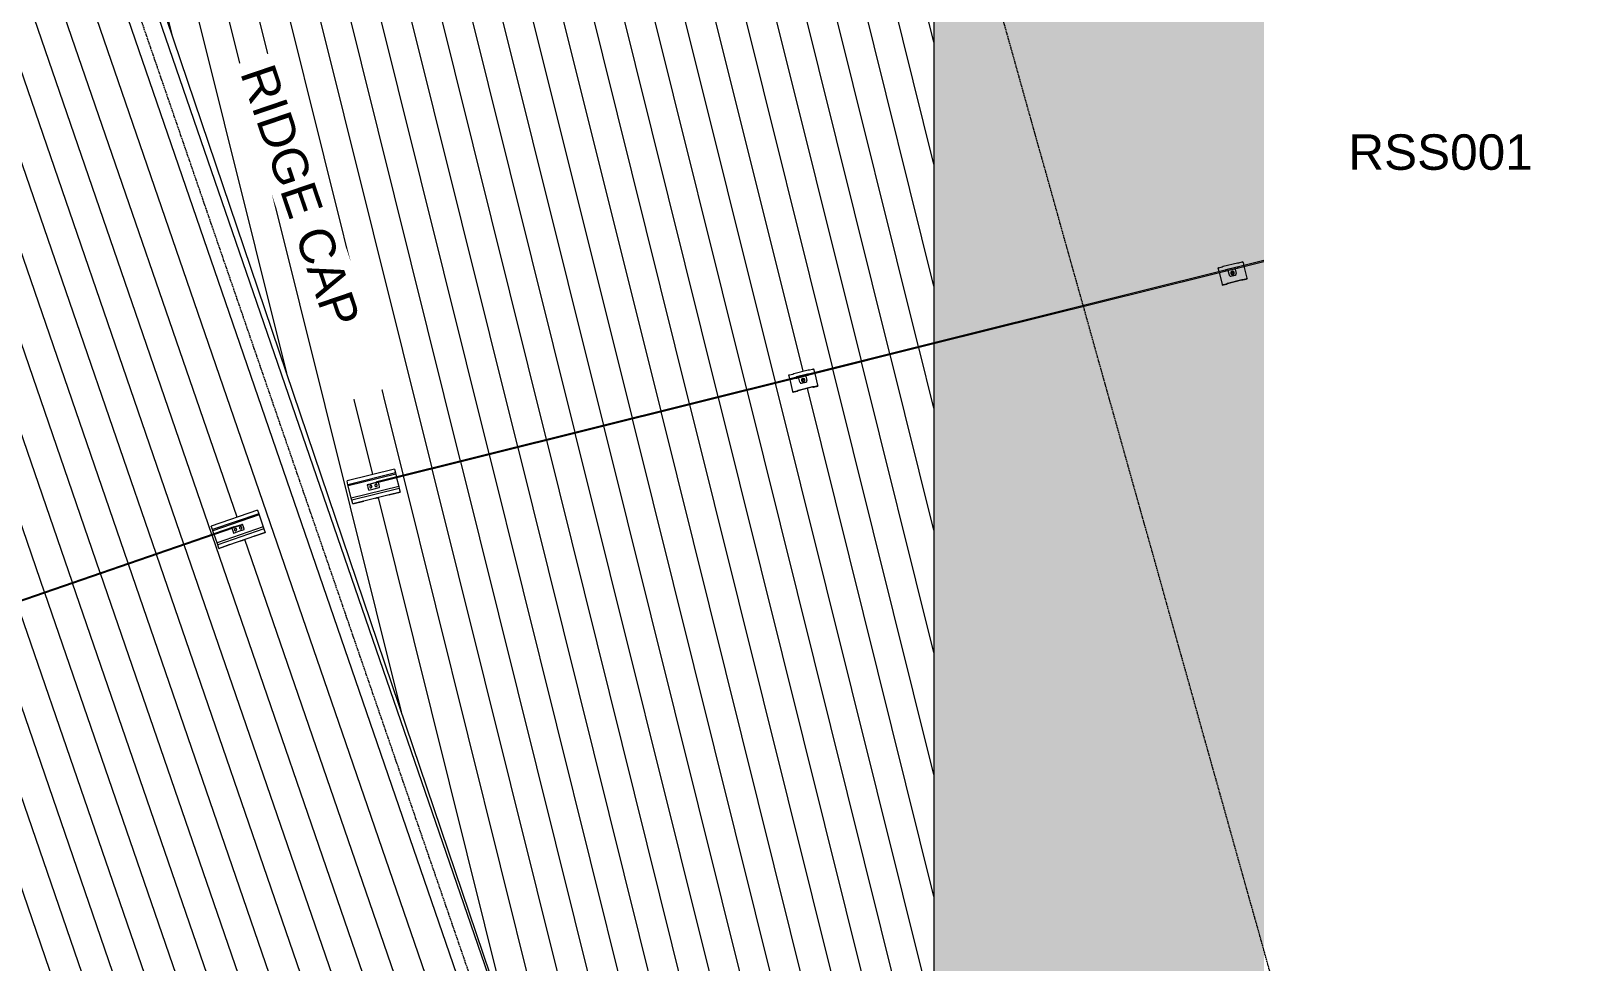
# Model space of a CAD drawing. Header units: millimetres. Extents: x -2478825 to -2336182, y 3945451 to 4053958.
# Drawn here: x -2353732 to -2336182, y 4016303 to 4026802 of the extents above; entities that cross this region are included whole.
import ezdxf

# ---------------------------------------------------------------- set-up
doc = ezdxf.new("R2010")
doc.units = ezdxf.units.MM
doc.linetypes.add('Grid Line', pattern=[21, 12, -3, 3, -3])
for name, color, linetype, lineweight in [('A-DETL', 90, 'Continuous', 18), ('A-DETL-GENF', 92, 'Continuous', 5), ('A-ROOF', 132, 'Continuous', 5), ('A-ROOF-PATT', 132, 'Continuous', 5), ('G-ANNO-TEXT', 231, 'Continuous', 5), ('Q-SPCQ', 91, 'Continuous', 5), ('Q-SPCQ-IDEN', 132, 'Continuous', 5), ('S-GRID', 1, 'Continuous', 5)]:
    doc.layers.add(name, color=color, linetype=linetype, lineweight=lineweight)
doc.styles.add('Arial_1', font='arial.ttf', dxfattribs={"height": 400})

# ---------------------------------------------------------------- blocks, each defined once
blk = doc.blocks.new('Static Line_Sayfa_Metal Deck_Pan Mount - Up to 15 _ pitch - Max 2 Users-1845519-ROOF - Part A')
at = {"layer": 'Q-SPCQ'}
for p, q in [((-2351176, 4021399), (-2351698, 4021219)), ((-2351162, 4021358), (-2351684, 4021179)), ((-2351158, 4021345), (-2351680, 4021166)), ((-2351176, 4021399), (-2351162, 4021358)), ((-2351162, 4021358), (-2351158, 4021345)), ((-2351158, 4021345), (-2351111, 4021209)), ((-2351453, 4021206), (-2356891, 4019335)), ((-2356889, 4019328), (-2351450, 4021199)), ((-2351684, 4021179), (-2351698, 4021219)), ((-2351680, 4021166), (-2351684, 4021179)), ((-2351668, 4021131), (-2351680, 4021166)), ((-2351633, 4021029), (-2351666, 4021125)), ((-2351111, 4021209), (-2351633, 4021029)), ((-2351104, 4021188), (-2351626, 4021008)), ((-2351090, 4021147), (-2351612, 4020967)), ((-2351090, 4021147), (-2351612, 4020968)), ((-2351468, 4021199), (-2351467, 4021195)), ((-2351466, 4021193), (-2351465, 4021190)), ((-2351465, 4021190), (-2351464, 4021187)), ((-2351464, 4021187), (-2351457, 4021167)), ((-2351457, 4021167), (-2351449, 4021143)), ((-2351450, 4021199), (-2351450, 4021201)), ((-2351450, 4021199), (-2351450, 4021200)), ((-2351450, 4021199), (-2351450, 4021199)), ((-2351449, 4021143), (-2351449, 4021143)), ((-2351445, 4021209), (-2351354, 4021236)), ((-2351352, 4021231), (-2351443, 4021204)), ((-2351443, 4021140), (-2351386, 4021160)), ((-2351437, 4021175), (-2351436, 4021174)), ((-2351412, 4021182), (-2351412, 4021183)), ((-2351386, 4021160), (-2351329, 4021179)), ((-2351380, 4021194), (-2351379, 4021193)), ((-2351355, 4021202), (-2351355, 4021203)), ((-2351342, 4021233), (-2351344, 4021238)), ((-2351344, 4021238), (-2351344, 4021237)), ((-2351342, 4021233), (-2351344, 4021237)), ((-2351342, 4021233), (-2351342, 4021233)), ((-2351341, 4021230), (-2351342, 4021233)), ((-2351334, 4021209), (-2351341, 4021230)), ((-2351326, 4021185), (-2351334, 4021209)), ((-2351326, 4021185), (-2351326, 4021185)), ((-2351213, 4021105), (-2351090, 4021147)), ((-2351212, 4021105), (-2351213, 4021105)), ((-2351090, 4021147), (-2351212, 4021105)), ((-2351111, 4021209), (-2351104, 4021188)), ((-2351104, 4021188), (-2351090, 4021147)), ((-2351090, 4021147), (-2351090, 4021147)), ((-2351090, 4021147), (-2351090, 4021147)), ((-2351626, 4021008), (-2351633, 4021029)), ((-2351612, 4020968), (-2351626, 4021008)), ((-2351612, 4020967), (-2351489, 4021010)), ((-2351612, 4020967), (-2351612, 4020968)), ((-2351612, 4020967), (-2351611, 4020967)), ((-2351489, 4021010), (-2351611, 4020967)), ((-2351489, 4021010), (-2351489, 4021010)), ((-2351364, 4021053), (-2351351, 4021057)), ((-2351350, 4021057), (-2351364, 4021052)), ((-2351364, 4021053), (-2351364, 4021052)), ((-2351351, 4021057), (-2351337, 4021062)), ((-2351337, 4021062), (-2351350, 4021057))]:
    blk.add_line(p, q, dxfattribs=at)
at = {"layer": 'Q-SPCQ', "flags": 128}
for points in [[(-2351412, 4021183), (-2351412, 4021184), (-2351412, 4021184), (-2351413, 4021185), (-2351413, 4021185), (-2351413, 4021186), (-2351413, 4021186), (-2351414, 4021186), (-2351414, 4021187), (-2351414, 4021187), (-2351415, 4021188), (-2351415, 4021188), (-2351415, 4021188), (-2351416, 4021189), (-2351416, 4021189), (-2351416, 4021189), (-2351417, 4021190), (-2351417, 4021190), (-2351418, 4021190), (-2351418, 4021191), (-2351419, 4021191), (-2351419, 4021191), (-2351420, 4021191), (-2351420, 4021191), (-2351421, 4021191), (-2351421, 4021192), (-2351422, 4021192), (-2351422, 4021192), (-2351423, 4021192), (-2351423, 4021192), (-2351424, 4021192), (-2351424, 4021192), (-2351425, 4021192), (-2351425, 4021192), (-2351426, 4021192), (-2351426, 4021192), (-2351427, 4021192), (-2351427, 4021192), (-2351428, 4021191), (-2351428, 4021191), (-2351429, 4021191), (-2351429, 4021191), (-2351430, 4021191), (-2351430, 4021190), (-2351431, 4021190), (-2351431, 4021190), (-2351432, 4021190), (-2351432, 4021189), (-2351432, 4021189), (-2351433, 4021189), (-2351433, 4021188), (-2351434, 4021188), (-2351434, 4021188), (-2351434, 4021187), (-2351435, 4021187), (-2351435, 4021186), (-2351435, 4021186), (-2351435, 4021186), (-2351436, 4021185), (-2351436, 4021185), (-2351436, 4021184), (-2351436, 4021184), (-2351437, 4021183), (-2351437, 4021183), (-2351437, 4021182), (-2351437, 4021182), (-2351437, 4021181), (-2351437, 4021181), (-2351437, 4021180), (-2351437, 4021180), (-2351437, 4021179), (-2351437, 4021179), (-2351437, 4021178), (-2351437, 4021178), (-2351437, 4021177), (-2351437, 4021177), (-2351437, 4021176), (-2351437, 4021176), (-2351437, 4021175), (-2351437, 4021175)], [(-2351355, 4021203), (-2351355, 4021203), (-2351356, 4021204), (-2351356, 4021204), (-2351356, 4021205), (-2351356, 4021205), (-2351357, 4021206), (-2351357, 4021206), (-2351357, 4021206), (-2351357, 4021207), (-2351358, 4021207), (-2351358, 4021208), (-2351359, 4021208), (-2351359, 4021208), (-2351359, 4021209), (-2351360, 4021209), (-2351360, 4021209), (-2351361, 4021210), (-2351361, 4021210), (-2351361, 4021210), (-2351362, 4021210), (-2351362, 4021210), (-2351363, 4021211), (-2351363, 4021211), (-2351364, 4021211), (-2351364, 4021211), (-2351365, 4021211), (-2351365, 4021211), (-2351366, 4021211), (-2351366, 4021211), (-2351367, 4021211), (-2351367, 4021211), (-2351368, 4021211), (-2351369, 4021211), (-2351369, 4021211), (-2351370, 4021211), (-2351370, 4021211), (-2351371, 4021211), (-2351371, 4021211), (-2351372, 4021211), (-2351372, 4021211), (-2351373, 4021210), (-2351373, 4021210), (-2351373, 4021210), (-2351374, 4021210), (-2351374, 4021210), (-2351375, 4021209), (-2351375, 4021209), (-2351376, 4021209), (-2351376, 4021208), (-2351376, 4021208), (-2351377, 4021208), (-2351377, 4021207), (-2351378, 4021207), (-2351378, 4021206), (-2351378, 4021206), (-2351378, 4021206), (-2351379, 4021205), (-2351379, 4021205), (-2351379, 4021204), (-2351379, 4021204), (-2351380, 4021203), (-2351380, 4021203), (-2351380, 4021202), (-2351380, 4021202), (-2351380, 4021201), (-2351380, 4021201), (-2351380, 4021200), (-2351380, 4021200), (-2351380, 4021199), (-2351380, 4021199), (-2351380, 4021198), (-2351380, 4021198), (-2351380, 4021197), (-2351380, 4021197), (-2351380, 4021196), (-2351380, 4021196), (-2351380, 4021195), (-2351380, 4021195), (-2351380, 4021194)]]:
    blk.add_lwpolyline(points, dxfattribs=at)
at = {"layer": 'Q-SPCQ'}
for centre, major_axis, ratio, start_param, end_param in [((-2351452, 4021205), (16.5, 5.7), 0.087156, 1.117011, 2.88852), ((-2351450, 4021200), (16.5, 5.7), 0.087156, 1.117011, 2.88852), ((-2351452, 4021205), (7.09, 2.44), 0.087156, 1.832596, 2.879793), ((-2351450, 4021200), (7.09, 2.44), 0.087156, 3.141593, 6.283185), ((-2351450, 4021200), (7.09, 2.44), 0.087156, 2.879793, 3.141593), ((-2351450, 4021200), (7.09, 2.44), 0.087156, 1.308997, 2.617994), ((-2351444, 4021145), (4.73, 1.63), 0.996195, 3.141593, 4.712389), ((-2351452, 4021205), (7.09, 2.44), 0.087156, 0.261799, 0.785398), ((-2351452, 4021205), (7.09, 2.44), 0.087156, 5.497787, 6.021386), ((-2351450, 4021200), (7.09, 2.44), 0.087156, 0, 1.047198), ((-2351424, 4021178), (12.3, 4.2), 0.996195, 0, 3.141593), ((-2351424, 4021178), (12.3, 4.2), 0.996195, 3.141593, 6.283185), ((-2351367, 4021198), (12.3, 4.2), 0.996195, 0, 3.141593), ((-2351367, 4021198), (12.3, 4.2), 0.996195, 3.141593, 6.283185), ((-2351361, 4021232), (16.5, 5.7), 0.087156, 0, 1.117011), ((-2351359, 4021227), (16.5, 5.7), 0.087156, 0, 1.117011), ((-2351331, 4021184), (4.73, 1.63), 0.996195, 4.712389, 6.283185)]:
    blk.add_ellipse(centre, major_axis=major_axis, ratio=ratio, start_param=start_param, end_param=end_param, dxfattribs=at)
blk = doc.blocks.new('Static Line_Sayfa_Metal Deck_Pan Mount - Up to 15 _ pitch - Max 2 Users-1846359-ROOF - Part A')
at = {"layer": 'Q-SPCQ'}
for p, q in [((-2339817, 4024214), (-2343541, 4023286)), ((-2343541, 4023277), (-2339817, 4024205)), ((-2340335, 4024130), (-2340326, 4024132)), ((-2340335, 4024130), (-2340332, 4024121)), ((-2340332, 4024121), (-2340324, 4024086)), ((-2340325, 4024133), (-2340288, 4024142)), ((-2340322, 4024081), (-2340289, 4023947)), ((-2340287, 4024142), (-2340276, 4024150)), ((-2340275, 4024150), (-2340115, 4024190)), ((-2340247, 4024109), (-2340251, 4024107)), ((-2340250, 4024102), (-2340251, 4024107)), ((-2340249, 4024096), (-2340250, 4024102)), ((-2340249, 4024096), (-2340244, 4024097)), ((-2340122, 4024140), (-2340245, 4024109)), ((-2340242, 4024097), (-2340119, 4024128)), ((-2340220, 4024103), (-2340219, 4024102)), ((-2340218, 4024097), (-2340219, 4024101)), ((-2340219, 4024101), (-2340219, 4024101)), ((-2340206, 4024049), (-2340218, 4024097)), ((-2340190, 4024069), (-2340190, 4024069)), ((-2340183, 4024071), (-2340182, 4024071)), ((-2340181, 4024072), (-2340181, 4024072)), ((-2340162, 4024077), (-2340162, 4024077)), ((-2340160, 4024077), (-2340160, 4024077)), ((-2340152, 4024078), (-2340152, 4024078)), ((-2340142, 4024121), (-2340142, 4024122)), ((-2340142, 4024121), (-2340142, 4024121)), ((-2340142, 4024121), (-2340140, 4024116)), ((-2340140, 4024116), (-2340129, 4024069)), ((-2340129, 4024068), (-2340129, 4024069)), ((-2340116, 4024140), (-2340120, 4024140)), ((-2340117, 4024128), (-2340113, 4024130)), ((-2340116, 4024140), (-2340114, 4024136)), ((-2340114, 4024190), (-2340100, 4024189)), ((-2340114, 4024136), (-2340113, 4024130)), ((-2340100, 4024189), (-2340063, 4024198)), ((-2340062, 4024198), (-2340053, 4024201)), ((-2340053, 4024201), (-2340051, 4024191)), ((-2340051, 4024191), (-2340042, 4024156)), ((-2340041, 4024151), (-2340008, 4024017)), ((-2340289, 4023947), (-2340289, 4023947)), ((-2340289, 4023947), (-2340286, 4023937)), ((-2340238, 4023949), (-2340286, 4023937)), ((-2340286, 4023937), (-2340238, 4023949)), ((-2340286, 4023937), (-2340286, 4023937)), ((-2340240, 4023949), (-2340277, 4023940)), ((-2340277, 4023939), (-2340239, 4023949)), ((-2340228, 4023956), (-2340239, 4023949)), ((-2340238, 4023949), (-2340227, 4023956)), ((-2340238, 4023949), (-2340238, 4023949)), ((-2340066, 4023997), (-2340227, 4023956)), ((-2340226, 4023957), (-2340068, 4023996)), ((-2340206, 4024049), (-2340206, 4024049)), ((-2340188, 4024038), (-2340140, 4024050)), ((-2340188, 4024038), (-2340139, 4024050)), ((-2340067, 4023996), (-2340054, 4023995)), ((-2340052, 4023996), (-2340065, 4023997)), ((-2340054, 4023995), (-2340005, 4024007)), ((-2340005, 4024007), (-2340054, 4023995)), ((-2340054, 4023995), (-2340054, 4023995)), ((-2340053, 4023995), (-2340015, 4024005)), ((-2340015, 4024005), (-2340051, 4023996)), ((-2340007, 4024017), (-2340008, 4024017)), ((-2340008, 4024017), (-2340005, 4024007)), ((-2340005, 4024007), (-2340005, 4024007)), ((-2343541, 4023286), (-2345031, 4022914)), ((-2345029, 4022906), (-2343541, 4023277)), ((-2345030, 4022914), (-2349829, 4021717)), ((-2349828, 4021709), (-2345028, 4022907)), ((-2345181, 4022922), (-2345173, 4022925)), ((-2345181, 4022922), (-2345179, 4022913)), ((-2345179, 4022913), (-2345170, 4022879)), ((-2345172, 4022925), (-2345135, 4022934)), ((-2345169, 4022872), (-2345136, 4022739)), ((-2345134, 4022934), (-2345123, 4022942)), ((-2345122, 4022942), (-2344961, 4022982)), ((-2345094, 4022901), (-2345098, 4022899)), ((-2345097, 4022894), (-2345098, 4022899)), ((-2345096, 4022889), (-2345097, 4022894)), ((-2345096, 4022889), (-2345091, 4022889)), ((-2344969, 4022932), (-2345092, 4022902)), ((-2345089, 4022889), (-2344966, 4022920)), ((-2345066, 4022895), (-2345066, 4022894)), ((-2345066, 4022893), (-2345066, 4022894)), ((-2345065, 4022889), (-2345066, 4022893)), ((-2345053, 4022841), (-2345065, 4022889)), ((-2345053, 4022841), (-2345053, 4022841)), ((-2345037, 4022861), (-2345037, 4022861)), ((-2345035, 4022830), (-2344986, 4022843)), ((-2345035, 4022830), (-2344986, 4022842)), ((-2345029, 4022864), (-2345029, 4022863)), ((-2345027, 4022864), (-2345027, 4022864)), ((-2345009, 4022869), (-2345009, 4022869)), ((-2345006, 4022869), (-2345007, 4022869)), ((-2344998, 4022870), (-2344999, 4022871)), ((-2344988, 4022913), (-2344989, 4022914)), ((-2344988, 4022913), (-2344988, 4022913)), ((-2344988, 4022913), (-2344987, 4022909)), ((-2344987, 4022909), (-2344975, 4022861)), ((-2344975, 4022860), (-2344975, 4022861)), ((-2344962, 4022933), (-2344967, 4022932)), ((-2344964, 4022920), (-2344960, 4022922)), ((-2344962, 4022933), (-2344961, 4022928)), ((-2344961, 4022928), (-2344960, 4022922)), ((-2344960, 4022982), (-2344947, 4022981)), ((-2344946, 4022981), (-2344910, 4022990)), ((-2344908, 4022990), (-2344900, 4022993)), ((-2344900, 4022993), (-2344898, 4022983)), ((-2344898, 4022983), (-2344889, 4022949)), ((-2344887, 4022942), (-2344854, 4022809)), ((-2345136, 4022739), (-2345136, 4022739)), ((-2345136, 4022739), (-2345133, 4022729)), ((-2345085, 4022741), (-2345133, 4022729)), ((-2345133, 4022729), (-2345085, 4022741)), ((-2345133, 4022729), (-2345133, 4022729)), ((-2345087, 4022741), (-2345124, 4022732)), ((-2345123, 4022732), (-2345085, 4022741)), ((-2345075, 4022748), (-2345086, 4022741)), ((-2345085, 4022741), (-2345073, 4022748)), ((-2345085, 4022741), (-2345085, 4022741)), ((-2344913, 4022789), (-2345074, 4022749)), ((-2345072, 4022749), (-2344915, 4022788)), ((-2344914, 4022788), (-2344901, 4022787)), ((-2344899, 4022788), (-2344912, 4022789)), ((-2344900, 4022787), (-2344852, 4022799)), ((-2344852, 4022799), (-2344900, 4022787)), ((-2344900, 4022787), (-2344862, 4022797)), ((-2344900, 4022787), (-2344900, 4022787)), ((-2344862, 4022797), (-2344898, 4022788)), ((-2344854, 4022809), (-2344854, 4022809)), ((-2344854, 4022809), (-2344852, 4022799)), ((-2344852, 4022799), (-2344852, 4022799)), ((-2349631, 4021861), (-2350166, 4021728)), ((-2349620, 4021820), (-2350156, 4021686)), ((-2349617, 4021806), (-2350153, 4021673)), ((-2349631, 4021861), (-2349620, 4021820)), ((-2349620, 4021820), (-2349617, 4021806)), ((-2349617, 4021806), (-2349608, 4021771)), ((-2350156, 4021686), (-2350166, 4021728)), ((-2350153, 4021673), (-2350156, 4021686)), ((-2350118, 4021533), (-2350153, 4021673)), ((-2349582, 4021666), (-2350118, 4021533)), ((-2349577, 4021644), (-2350112, 4021511)), ((-2349938, 4021684), (-2349937, 4021679)), ((-2349938, 4021683), (-2349938, 4021684)), ((-2349938, 4021683), (-2349937, 4021679)), ((-2349937, 4021679), (-2349937, 4021679)), ((-2349937, 4021679), (-2349936, 4021675)), ((-2349936, 4021675), (-2349931, 4021654)), ((-2349931, 4021654), (-2349925, 4021630)), ((-2349929, 4021688), (-2349838, 4021714)), ((-2349836, 4021710), (-2349928, 4021683)), ((-2349925, 4021630), (-2349925, 4021630)), ((-2349919, 4021626), (-2349860, 4021641)), ((-2349910, 4021661), (-2349909, 4021660)), ((-2349884, 4021666), (-2349884, 4021667)), ((-2349860, 4021641), (-2349802, 4021655)), ((-2349851, 4021675), (-2349851, 4021674)), ((-2349829, 4021711), (-2349828, 4021709)), ((-2349829, 4021710), (-2349828, 4021709)), ((-2349826, 4021680), (-2349826, 4021681)), ((-2349812, 4021714), (-2349813, 4021719)), ((-2349811, 4021710), (-2349811, 4021713)), ((-2349810, 4021707), (-2349811, 4021710)), ((-2349804, 4021686), (-2349810, 4021707)), ((-2349798, 4021661), (-2349804, 4021686)), ((-2349798, 4021661), (-2349798, 4021661)), ((-2349607, 4021765), (-2349582, 4021666)), ((-2349582, 4021666), (-2349577, 4021644)), ((-2349577, 4021644), (-2349566, 4021603)), ((-2350112, 4021511), (-2350118, 4021533)), ((-2350102, 4021469), (-2350112, 4021511)), ((-2349566, 4021603), (-2350102, 4021469)), ((-2349566, 4021603), (-2350102, 4021469)), ((-2350102, 4021469), (-2349976, 4021501)), ((-2349976, 4021500), (-2350102, 4021469)), ((-2350102, 4021469), (-2350102, 4021469)), ((-2350102, 4021469), (-2350102, 4021469)), ((-2349976, 4021501), (-2349976, 4021500)), ((-2349848, 4021533), (-2349834, 4021536)), ((-2349834, 4021536), (-2349848, 4021532)), ((-2349848, 4021532), (-2349848, 4021533)), ((-2349834, 4021536), (-2349820, 4021539)), ((-2349820, 4021539), (-2349834, 4021536)), ((-2349693, 4021571), (-2349566, 4021603)), ((-2349693, 4021571), (-2349692, 4021571)), ((-2349566, 4021602), (-2349692, 4021571)), ((-2349566, 4021603), (-2349566, 4021603)), ((-2349566, 4021602), (-2349566, 4021603))]:
    blk.add_line(p, q, dxfattribs=at)
at = {"layer": 'Q-SPCQ', "flags": 128}
for points in [[(-2340247, 4024109), (-2340247, 4024109), (-2340247, 4024109), (-2340246, 4024109), (-2340246, 4024109), (-2340246, 4024109), (-2340245, 4024109)], [(-2340242, 4024097), (-2340243, 4024097), (-2340243, 4024097), (-2340243, 4024097), (-2340244, 4024097), (-2340244, 4024097), (-2340244, 4024097)], [(-2340174, 4024086), (-2340175, 4024086), (-2340175, 4024085), (-2340175, 4024085), (-2340176, 4024085), (-2340176, 4024085), (-2340177, 4024085), (-2340177, 4024084), (-2340177, 4024084), (-2340178, 4024084), (-2340178, 4024084), (-2340179, 4024083), (-2340179, 4024083), (-2340179, 4024083), (-2340180, 4024082), (-2340180, 4024082), (-2340180, 4024082), (-2340181, 4024081), (-2340181, 4024081), (-2340181, 4024081), (-2340181, 4024080), (-2340182, 4024080), (-2340182, 4024079), (-2340182, 4024079), (-2340182, 4024078), (-2340182, 4024078), (-2340182, 4024078), (-2340183, 4024077), (-2340183, 4024077), (-2340183, 4024076), (-2340183, 4024076), (-2340183, 4024075), (-2340183, 4024075), (-2340183, 4024074), (-2340183, 4024074), (-2340183, 4024073), (-2340183, 4024073), (-2340183, 4024073), (-2340183, 4024072), (-2340183, 4024072), (-2340183, 4024071)], [(-2340174, 4024084), (-2340174, 4024084), (-2340174, 4024084), (-2340175, 4024084), (-2340175, 4024084), (-2340175, 4024083), (-2340176, 4024083), (-2340176, 4024083), (-2340176, 4024083), (-2340177, 4024083), (-2340177, 4024082), (-2340177, 4024082), (-2340178, 4024082), (-2340178, 4024082), (-2340178, 4024081), (-2340179, 4024081), (-2340179, 4024081), (-2340179, 4024080), (-2340179, 4024080), (-2340179, 4024080), (-2340180, 4024079), (-2340180, 4024079), (-2340180, 4024079), (-2340180, 4024078), (-2340180, 4024078), (-2340180, 4024078), (-2340181, 4024077), (-2340181, 4024077), (-2340181, 4024077), (-2340181, 4024076), (-2340181, 4024076), (-2340181, 4024075), (-2340181, 4024075), (-2340181, 4024075), (-2340181, 4024074), (-2340181, 4024074), (-2340181, 4024073), (-2340181, 4024073), (-2340181, 4024073), (-2340181, 4024072), (-2340181, 4024072)], [(-2340160, 4024077), (-2340160, 4024078), (-2340160, 4024078), (-2340160, 4024078), (-2340160, 4024079), (-2340161, 4024079), (-2340161, 4024080), (-2340161, 4024080), (-2340161, 4024081), (-2340162, 4024081), (-2340162, 4024081), (-2340162, 4024082), (-2340162, 4024082), (-2340163, 4024082), (-2340163, 4024083), (-2340163, 4024083), (-2340164, 4024083), (-2340164, 4024084), (-2340165, 4024084), (-2340165, 4024084), (-2340165, 4024084), (-2340166, 4024085), (-2340166, 4024085), (-2340167, 4024085), (-2340167, 4024085), (-2340167, 4024085), (-2340168, 4024086), (-2340168, 4024086), (-2340169, 4024086), (-2340169, 4024086), (-2340170, 4024086), (-2340170, 4024086), (-2340171, 4024086), (-2340171, 4024086), (-2340172, 4024086), (-2340172, 4024086), (-2340173, 4024086), (-2340173, 4024086), (-2340173, 4024086), (-2340174, 4024086), (-2340174, 4024086)], [(-2340162, 4024077), (-2340162, 4024077), (-2340162, 4024078), (-2340162, 4024078), (-2340162, 4024078), (-2340163, 4024079), (-2340163, 4024079), (-2340163, 4024079), (-2340163, 4024080), (-2340163, 4024080), (-2340164, 4024080), (-2340164, 4024081), (-2340164, 4024081), (-2340164, 4024081), (-2340165, 4024082), (-2340165, 4024082), (-2340165, 4024082), (-2340165, 4024082), (-2340166, 4024083), (-2340166, 4024083), (-2340166, 4024083), (-2340167, 4024083), (-2340167, 4024083), (-2340167, 4024084), (-2340168, 4024084), (-2340168, 4024084), (-2340169, 4024084), (-2340169, 4024084), (-2340169, 4024084), (-2340170, 4024084), (-2340170, 4024084), (-2340170, 4024084), (-2340171, 4024084), (-2340171, 4024084), (-2340172, 4024084), (-2340172, 4024084), (-2340172, 4024084), (-2340173, 4024084), (-2340173, 4024084), (-2340174, 4024084), (-2340174, 4024084)], [(-2340122, 4024140), (-2340122, 4024140), (-2340121, 4024140), (-2340121, 4024140), (-2340121, 4024140), (-2340120, 4024140), (-2340120, 4024140)], [(-2340117, 4024128), (-2340117, 4024128), (-2340118, 4024128), (-2340118, 4024128), (-2340118, 4024128), (-2340119, 4024128), (-2340119, 4024128)], [(-2345094, 4022901), (-2345094, 4022901), (-2345094, 4022901), (-2345093, 4022901), (-2345093, 4022901), (-2345092, 4022901), (-2345092, 4022902)], [(-2345089, 4022889), (-2345089, 4022889), (-2345090, 4022889), (-2345090, 4022889), (-2345091, 4022889), (-2345091, 4022889), (-2345091, 4022889)], [(-2345021, 4022878), (-2345021, 4022878), (-2345022, 4022877), (-2345022, 4022877), (-2345023, 4022877), (-2345023, 4022877), (-2345023, 4022877), (-2345024, 4022877), (-2345024, 4022876), (-2345025, 4022876), (-2345025, 4022876), (-2345025, 4022875), (-2345026, 4022875), (-2345026, 4022875), (-2345026, 4022875), (-2345027, 4022874), (-2345027, 4022874), (-2345027, 4022873), (-2345028, 4022873), (-2345028, 4022873), (-2345028, 4022872), (-2345028, 4022872), (-2345029, 4022871), (-2345029, 4022871), (-2345029, 4022871), (-2345029, 4022870), (-2345029, 4022870), (-2345029, 4022869), (-2345029, 4022869), (-2345030, 4022868), (-2345030, 4022868), (-2345030, 4022867), (-2345030, 4022867), (-2345030, 4022866), (-2345030, 4022866), (-2345030, 4022866), (-2345030, 4022865), (-2345030, 4022865), (-2345029, 4022864), (-2345029, 4022864), (-2345029, 4022864)], [(-2345020, 4022876), (-2345021, 4022876), (-2345021, 4022876), (-2345021, 4022876), (-2345022, 4022876), (-2345022, 4022875), (-2345023, 4022875), (-2345023, 4022875), (-2345023, 4022875), (-2345024, 4022875), (-2345024, 4022874), (-2345024, 4022874), (-2345024, 4022874), (-2345025, 4022874), (-2345025, 4022873), (-2345025, 4022873), (-2345026, 4022873), (-2345026, 4022873), (-2345026, 4022872), (-2345026, 4022872), (-2345026, 4022872), (-2345027, 4022871), (-2345027, 4022871), (-2345027, 4022871), (-2345027, 4022870), (-2345027, 4022870), (-2345027, 4022869), (-2345027, 4022869), (-2345028, 4022869), (-2345028, 4022868), (-2345028, 4022868), (-2345028, 4022868), (-2345028, 4022867), (-2345028, 4022867), (-2345028, 4022866), (-2345028, 4022866), (-2345028, 4022866), (-2345028, 4022865), (-2345028, 4022865), (-2345027, 4022864), (-2345027, 4022864)], [(-2345007, 4022869), (-2345007, 4022870), (-2345007, 4022870), (-2345007, 4022871), (-2345007, 4022871), (-2345007, 4022871), (-2345008, 4022872), (-2345008, 4022872), (-2345008, 4022873), (-2345008, 4022873), (-2345009, 4022873), (-2345009, 4022874), (-2345009, 4022874), (-2345009, 4022875), (-2345010, 4022875), (-2345010, 4022875), (-2345011, 4022875), (-2345011, 4022876), (-2345011, 4022876), (-2345012, 4022876), (-2345012, 4022877), (-2345012, 4022877), (-2345013, 4022877), (-2345013, 4022877), (-2345014, 4022877), (-2345014, 4022877), (-2345015, 4022878), (-2345015, 4022878), (-2345016, 4022878), (-2345016, 4022878), (-2345016, 4022878), (-2345017, 4022878), (-2345017, 4022878), (-2345018, 4022878), (-2345018, 4022878), (-2345019, 4022878), (-2345019, 4022878), (-2345020, 4022878), (-2345020, 4022878), (-2345021, 4022878), (-2345021, 4022878)], [(-2345009, 4022869), (-2345009, 4022869), (-2345009, 4022870), (-2345009, 4022870), (-2345009, 4022870), (-2345009, 4022871), (-2345009, 4022871), (-2345010, 4022872), (-2345010, 4022872), (-2345010, 4022872), (-2345010, 4022873), (-2345011, 4022873), (-2345011, 4022873), (-2345011, 4022873), (-2345011, 4022874), (-2345012, 4022874), (-2345012, 4022874), (-2345012, 4022874), (-2345013, 4022875), (-2345013, 4022875), (-2345013, 4022875), (-2345014, 4022875), (-2345014, 4022875), (-2345014, 4022876), (-2345015, 4022876), (-2345015, 4022876), (-2345015, 4022876), (-2345016, 4022876), (-2345016, 4022876), (-2345016, 4022876), (-2345017, 4022876), (-2345017, 4022876), (-2345018, 4022876), (-2345018, 4022876), (-2345018, 4022876), (-2345019, 4022876), (-2345019, 4022876), (-2345020, 4022876), (-2345020, 4022876), (-2345020, 4022876), (-2345020, 4022876)], [(-2344969, 4022932), (-2344969, 4022932), (-2344968, 4022932), (-2344968, 4022932), (-2344967, 4022932), (-2344967, 4022932), (-2344967, 4022932)], [(-2344964, 4022920), (-2344964, 4022920), (-2344964, 4022920), (-2344965, 4022920), (-2344965, 4022920), (-2344966, 4022920), (-2344966, 4022920)], [(-2349884, 4021667), (-2349884, 4021667), (-2349885, 4021668), (-2349885, 4021668), (-2349885, 4021669), (-2349885, 4021669), (-2349885, 4021670), (-2349886, 4021670), (-2349886, 4021671), (-2349886, 4021671), (-2349887, 4021671), (-2349887, 4021672), (-2349887, 4021672), (-2349888, 4021673), (-2349888, 4021673), (-2349888, 4021673), (-2349889, 4021674), (-2349889, 4021674), (-2349890, 4021674), (-2349890, 4021675), (-2349890, 4021675), (-2349891, 4021675), (-2349891, 4021675), (-2349892, 4021676), (-2349892, 4021676), (-2349893, 4021676), (-2349893, 4021676), (-2349894, 4021676), (-2349894, 4021676), (-2349895, 4021676), (-2349895, 4021677), (-2349896, 4021677), (-2349896, 4021677), (-2349897, 4021677), (-2349897, 4021677), (-2349898, 4021677), (-2349898, 4021677), (-2349899, 4021676), (-2349899, 4021676), (-2349900, 4021676), (-2349900, 4021676), (-2349901, 4021676), (-2349901, 4021676), (-2349902, 4021676), (-2349902, 4021675), (-2349903, 4021675), (-2349903, 4021675), (-2349904, 4021675), (-2349904, 4021674), (-2349905, 4021674), (-2349905, 4021674), (-2349905, 4021673), (-2349906, 4021673), (-2349906, 4021673), (-2349907, 4021672), (-2349907, 4021672), (-2349907, 4021672), (-2349908, 4021671), (-2349908, 4021671), (-2349908, 4021670), (-2349908, 4021670), (-2349909, 4021669), (-2349909, 4021669), (-2349909, 4021668), (-2349909, 4021668), (-2349909, 4021667), (-2349909, 4021667), (-2349910, 4021666), (-2349910, 4021666), (-2349910, 4021665), (-2349910, 4021665), (-2349910, 4021664), (-2349910, 4021664), (-2349910, 4021663), (-2349910, 4021663), (-2349910, 4021662), (-2349910, 4021662), (-2349910, 4021661), (-2349910, 4021661), (-2349910, 4021661)], [(-2349826, 4021681), (-2349826, 4021682), (-2349826, 4021682), (-2349827, 4021683), (-2349827, 4021683), (-2349827, 4021684), (-2349827, 4021684), (-2349827, 4021685), (-2349828, 4021685), (-2349828, 4021686), (-2349828, 4021686), (-2349829, 4021686), (-2349829, 4021687), (-2349829, 4021687), (-2349830, 4021688), (-2349830, 4021688), (-2349830, 4021688), (-2349831, 4021689), (-2349831, 4021689), (-2349832, 4021689), (-2349832, 4021689), (-2349833, 4021690), (-2349833, 4021690), (-2349834, 4021690), (-2349834, 4021690), (-2349835, 4021690), (-2349835, 4021691), (-2349836, 4021691), (-2349836, 4021691), (-2349837, 4021691), (-2349837, 4021691), (-2349838, 4021691), (-2349838, 4021691), (-2349839, 4021691), (-2349839, 4021691), (-2349840, 4021691), (-2349840, 4021691), (-2349841, 4021691), (-2349841, 4021691), (-2349842, 4021691), (-2349842, 4021691), (-2349843, 4021690), (-2349843, 4021690), (-2349844, 4021690), (-2349844, 4021690), (-2349845, 4021690), (-2349845, 4021689), (-2349846, 4021689), (-2349846, 4021689), (-2349846, 4021689), (-2349847, 4021688), (-2349847, 4021688), (-2349848, 4021688), (-2349848, 4021687), (-2349848, 4021687), (-2349849, 4021686), (-2349849, 4021686), (-2349849, 4021686), (-2349850, 4021685), (-2349850, 4021685), (-2349850, 4021684), (-2349850, 4021684), (-2349851, 4021683), (-2349851, 4021683), (-2349851, 4021682), (-2349851, 4021682), (-2349851, 4021681), (-2349851, 4021681), (-2349851, 4021680), (-2349852, 4021680), (-2349852, 4021679), (-2349852, 4021679), (-2349852, 4021678), (-2349852, 4021678), (-2349852, 4021677), (-2349852, 4021677), (-2349852, 4021676), (-2349851, 4021676), (-2349851, 4021675), (-2349851, 4021675)]]:
    blk.add_lwpolyline(points, dxfattribs=at)
at = {"layer": 'Q-SPCQ'}
for centre, major_axis, ratio, start_param, end_param in [((-2340323, 4024123), (9.7, 2.42), 0.996195, 1.570796, 3.141593), ((-2340323, 4024123), (9.7, 2.42), 0.996195, 1.832596, 3.141593), ((-2340288, 4024142), (0.97, 0.242), 0.087156, 4.712389, 6.031026), ((-2340275, 4024150), (0.97, 0.242), 0.087156, 1.570796, 2.889433), ((-2340281, 4024089), (67.9, 16.9), 0.087156, 5.824402, 6.053794), ((-2340171, 4024074), (19.3, 4.8), 0.996195, 1.570796, 4.712389), ((-2340171, 4024073), (19.3, 4.8), 0.996195, 3.141593, 4.712389), ((-2340171, 4024074), (11.4, 2.8), 0.996195, 1.570796, 4.712389), ((-2340171, 4024074), (19.3, 4.8), 0.996195, 4.712389, 7.853982), ((-2340171, 4024074), (11.4, 2.8), 0.996195, 4.712389, 7.853982), ((-2340171, 4024073), (19.3, 4.8), 0.996195, 5.527934, 6.283185), ((-2340081, 4024139), (67.9, 16.9), 0.087156, 3.370984, 3.600375), ((-2340143, 4024065), (14.6, 3.6), 0.996195, 4.712389, 6.283185), ((-2340115, 4024190), (0.97, 0.242), 0.087156, 0.252159, 1.570796), ((-2340100, 4024189), (0.97, 0.242), 0.087156, 3.393752, 4.712389), ((-2340061, 4024189), (9.7, 2.42), 0.996195, 0, 1.570796), ((-2340061, 4024188), (9.7, 2.42), 0.996195, 0.785398, 1.287632), ((-2340061, 4024188), (9.7, 2.42), 0.996195, 0, 0.261799), ((-2340279, 4023949), (9.7, 2.42), 0.996195, 3.141593, 4.712389), ((-2340279, 4023949), (9.7, 2.42), 0.996195, 3.403392, 4.712389), ((-2340240, 4023949), (0.97, 0.242), 0.087156, 4.712389, 6.031026), ((-2340239, 4023949), (0.97, 0.242), 0.087156, 4.712389, 6.031026), ((-2340227, 4023956), (0.97, 0.242), 0.087156, 1.570796, 2.889433), ((-2340226, 4023957), (0.97, 0.242), 0.087156, 2.449888, 2.889433), ((-2340226, 4023957), (0.97, 0.242), 0.087156, 1.570796, 1.790569), ((-2340192, 4024053), (14.6, 3.6), 0.996195, 3.141593, 4.712389), ((-2340192, 4024053), (14.6, 3.6), 0.996195, 3.403392, 4.712389), ((-2340171, 4024073), (19.3, 4.8), 0.996195, 4.712389, 5.497787), ((-2340143, 4024065), (14.6, 3.6), 0.996195, 4.712389, 5.977003), ((-2340068, 4023996), (0.97, 0.242), 0.087156, 1.351024, 1.570796), ((-2340068, 4023996), (0.97, 0.242), 0.087156, 0.252159, 0.691705), ((-2340066, 4023996), (0.97, 0.242), 0.087156, 0.252159, 1.570796), ((-2340053, 4023995), (0.97, 0.242), 0.087156, 3.393752, 4.712389), ((-2340051, 4023996), (0.97, 0.242), 0.087156, 3.393752, 4.712389), ((-2340017, 4024014), (9.7, 2.42), 0.996195, 4.712389, 6.283185), ((-2340017, 4024015), (9.7, 2.42), 0.996195, 4.712389, 6.283185), ((-2345169, 4022915), (9.7, 2.42), 0.996195, 1.570796, 3.141593), ((-2345169, 4022915), (9.7, 2.42), 0.996195, 1.832596, 3.141593), ((-2345135, 4022934), (0.97, 0.242), 0.087156, 4.712389, 6.031026), ((-2345122, 4022942), (0.97, 0.242), 0.087156, 1.570796, 2.889433), ((-2345128, 4022881), (67.9, 16.9), 0.087156, 5.824402, 6.053794), ((-2345038, 4022845), (14.6, 3.6), 0.996195, 3.141593, 4.712389), ((-2345018, 4022866), (19.3, 4.8), 0.996195, 1.570796, 4.712389), ((-2345018, 4022866), (19.3, 4.8), 0.996195, 3.141593, 4.712389), ((-2345018, 4022866), (11.4, 2.8), 0.996195, 1.570796, 4.712389), ((-2345018, 4022866), (19.3, 4.8), 0.996195, 4.712389, 7.853982), ((-2345018, 4022866), (11.4, 2.8), 0.996195, 4.712389, 7.853982), ((-2345018, 4022866), (19.3, 4.8), 0.996195, 4.712389, 6.283185), ((-2344928, 4022931), (67.9, 16.9), 0.087156, 3.370984, 3.600375), ((-2344990, 4022857), (14.6, 3.6), 0.996195, 4.712389, 6.283185), ((-2344990, 4022857), (14.6, 3.6), 0.996195, 4.712389, 6.021386), ((-2344961, 4022982), (0.97, 0.242), 0.087156, 0.252159, 1.570796), ((-2344946, 4022981), (0.97, 0.242), 0.087156, 3.393752, 4.712389), ((-2344907, 4022981), (9.7, 2.42), 0.996195, 0, 1.570796), ((-2344907, 4022981), (9.7, 2.42), 0.996195, 0.785398, 1.287632), ((-2344907, 4022981), (9.7, 2.42), 0.996195, 0, 0.261799), ((-2345126, 4022741), (9.7, 2.42), 0.996195, 3.141593, 4.712389), ((-2345126, 4022741), (9.7, 2.42), 0.996195, 3.403392, 4.712389), ((-2345087, 4022741), (0.97, 0.242), 0.087156, 4.712389, 6.031026), ((-2345085, 4022741), (0.97, 0.242), 0.087156, 4.712389, 6.031026), ((-2345074, 4022748), (0.97, 0.242), 0.087156, 1.570796, 2.889433), ((-2345072, 4022749), (0.97, 0.242), 0.087156, 2.449888, 2.889433), ((-2345072, 4022749), (0.97, 0.242), 0.087156, 1.570796, 1.790569), ((-2345038, 4022845), (14.6, 3.6), 0.996195, 3.403392, 4.712389), ((-2344915, 4022788), (0.97, 0.242), 0.087156, 1.351024, 1.570796), ((-2344915, 4022788), (0.97, 0.242), 0.087156, 0.252159, 0.691705), ((-2344913, 4022789), (0.97, 0.242), 0.087156, 0.252159, 1.570796), ((-2344900, 4022787), (0.97, 0.242), 0.087156, 3.393752, 4.712389), ((-2344898, 4022788), (0.97, 0.242), 0.087156, 3.393752, 4.712389), ((-2344864, 4022807), (9.7, 2.42), 0.996195, 4.712389, 6.283185), ((-2344864, 4022807), (9.7, 2.42), 0.996195, 4.712389, 6.283185), ((-2349921, 4021688), (17, 4.2), 0.087156, 2.024582, 3.141593), ((-2349920, 4021683), (17, 4.2), 0.087156, 2.024582, 3.141593), ((-2349920, 4021631), (4.85, 1.21), 0.996195, 3.141593, 4.712389), ((-2349897, 4021663), (12.6, 3.1), 0.996195, 0, 3.141593), ((-2349897, 4021663), (12.6, 3.1), 0.996195, 3.141593, 6.283185), ((-2349838, 4021677), (12.6, 3.1), 0.996195, 0, 3.141593), ((-2349838, 4021677), (12.6, 3.1), 0.996195, 3.141593, 6.283185), ((-2349830, 4021715), (17, 4.2), 0.087156, 0.253073, 2.024582), ((-2349829, 4021710), (17, 4.2), 0.087156, 0.253073, 2.024582), ((-2349830, 4021715), (7.28, 1.81), 0.087156, 2.094395, 2.617994), ((-2349830, 4021715), (7.28, 1.81), 0.087156, 3.665191, 4.18879), ((-2349829, 4021710), (7.28, 1.81), 0.087156, 0.523599, 3.141593), ((-2349829, 4021710), (7.28, 1.81), 0.087156, 3.141593, 4.712389), ((-2349830, 4021715), (7.28, 1.81), 0.087156, 0.523599, 1.308997), ((-2349830, 4021715), (7.28, 1.81), 0.087156, 6.021386, 6.283185), ((-2349829, 4021710), (7.28, 1.81), 0.087156, 5.759587, 6.021386), ((-2349803, 4021660), (4.85, 1.21), 0.996195, 4.712389, 6.283185)]:
    blk.add_ellipse(centre, major_axis=major_axis, ratio=ratio, start_param=start_param, end_param=end_param, dxfattribs=at)

msp = doc.modelspace()

# ---------------------------------------------------------------- hatches: boundary and pattern name
at = {"layer": 'A-DETL-GENF', "transparency": 33554585}
h = msp.add_hatch(color=7, dxfattribs=at)
h.paths.add_polyline_path([(-2339817, 3945451), (-2339817, 4050268), (-2343541, 4050268), (-2343541, 4001217), (-2345559, 4000677), (-2341524, 3999596), (-2343541, 3999055), (-2343541, 3945451), (-2339902, 3945451)])
h.paths.add_polyline_path([(-2343328, 3967385), (-2343347, 3967388), (-2343365, 3967395), (-2343381, 3967407), (-2343393, 3967423), (-2343396, 3967432), (-2343259, 3967432), (-2343263, 3967423), (-2343275, 3967407), (-2343290, 3967395), (-2343308, 3967388)])
h.paths.add_polyline_path([(-2341225, 3990775), (-2341245, 3990777), (-2341271, 3990788), (-2341280, 3990794), (-2341292, 3990808), (-2341301, 3990826), (-2341305, 3990845), (-2341304, 3990865), (-2341297, 3990883), (-2341286, 3990900), (-2341272, 3990912), (-2341254, 3990921), (-2341235, 3990925), (-2341215, 3990924), (-2341197, 3990917), (-2341181, 3990906), (-2341168, 3990892), (-2341159, 3990874), (-2341155, 3990855), (-2341159, 3990828), (-2341163, 3990817), (-2341174, 3990801), (-2341188, 3990788), (-2341206, 3990779), (-2341219, 3990777)])
at = {"layer": 'A-ROOF-PATT'}
h = msp.add_hatch(dxfattribs=at)
h.set_pattern_fill('FP_3', color=256, style=0, pattern_type=2)
h.set_pattern_definition([(283.994, (-472473.65, -220244.28), (323.116911, 80.526155), [])])
h.paths.add_polyline_path([(-2347470, 4012985), (-2343541, 4013964), (-2343541, 4023277), (-2344887, 4022942), (-2344852, 4022799), (-2344901, 4022788), (-2344913, 4022791), (-2344913, 4022789), (-2344918, 4022787), (-2345075, 4022749), (-2345075, 4022748), (-2345094, 4022739), (-2345133, 4022729), (-2345170, 4022872), (-2345200, 4022864), (-2345216, 4022860), (-2349607, 4021765), (-2349566, 4021602), (-2350102, 4021469), (-2350166, 4021728), (-2349631, 4021861), (-2349608, 4021771), (-2349392, 4021825), (-2349354, 4021835), (-2349269, 4021856), (-2349049, 4021911), (-2349018, 4021918), (-2348950, 4021936), (-2348911, 4021946), (-2348846, 4021961), (-2348674, 4022005), (-2348643, 4022012), (-2348550, 4022035), (-2348505, 4022046), (-2348292, 4022099), (-2347714, 4022245), (-2347681, 4022252), (-2347568, 4022280), (-2347529, 4022290), (-2347507, 4022296), (-2347504, 4022296), (-2347421, 4022317), (-2347343, 4022336), (-2347174, 4022379), (-2347143, 4022386), (-2347034, 4022413), (-2346838, 4022462), (-2346528, 4022540), (-2346253, 4022609), (-2346232, 4022614), (-2346229, 4022614), (-2346117, 4022643), (-2346097, 4022648), (-2345171, 4022881), (-2345181, 4022922), (-2345134, 4022935), (-2345123, 4022940), (-2345122, 4022942), (-2344960, 4022982), (-2344958, 4022982), (-2344943, 4022982), (-2344899, 4022991), (-2344889, 4022950), (-2343541, 4023286), (-2343541, 4032359), (-2353221, 4029947), (-2347478, 4013009)])
h.paths.add_polyline_path([(-2345385, 4022829), (-2345385, 4022829), (-2345372, 4022829)])
h.paths.add_polyline_path([(-2354125, 4031354), (-2354026, 4031388), (-2354083, 4031554), (-2354185, 4031528), (-2354127, 4031359)])
h = msp.add_hatch(dxfattribs=at)
h.set_pattern_fill('FP_2', color=256, style=0, pattern_type=2)
h.set_pattern_definition([(289, (-11344.07, 32944.8), (314.857686, 108.414195), [])])
h.paths.add_polyline_path([(-2452645, 3976761), (-2347469, 4012977), (-2347478, 4013009), (-2353742, 4031486), (-2459017, 3995236), (-2452861, 3977388)])
h.paths.add_polyline_path([(-2449020, 3987609), (-2449020, 3987611), (-2449019, 3987610)])
h.paths.add_polyline_path([(-2446492, 3988481), (-2446491, 3988482), (-2446491, 3988481)])
h.paths.add_polyline_path([(-2355845, 4019694), (-2355845, 4019695), (-2355844, 4019695)])
h.paths.add_polyline_path([(-2353316, 4020564), (-2353315, 4020566), (-2353315, 4020565)])
h.paths.add_polyline_path([(-2450316, 3986980), (-2450402, 3987232), (-2449881, 3987411), (-2449850, 3987324), (-2449703, 3987375), (-2449427, 3987470), (-2449421, 3987473), (-2444766, 3989078), (-2444780, 3989119), (-2444734, 3989135), (-2444723, 3989141), (-2444723, 3989144), (-2444565, 3989198), (-2444565, 3989198), (-2444551, 3989198), (-2444506, 3989213), (-2444491, 3989171), (-2439282, 3990965), (-2439297, 3991007), (-2439250, 3991023), (-2439239, 3991029), (-2439239, 3991032), (-2439082, 3991086), (-2439082, 3991086), (-2439067, 3991086), (-2439022, 3991102), (-2439008, 3991060), (-2433798, 3992853), (-2433813, 3992895), (-2433767, 3992912), (-2433756, 3992918), (-2433756, 3992920), (-2433598, 3992974), (-2433598, 3992974), (-2433584, 3992974), (-2433539, 3992990), (-2433524, 3992948), (-2428315, 3994742), (-2428329, 3994784), (-2428283, 3994800), (-2428272, 3994806), (-2428272, 3994808), (-2428114, 3994862), (-2428114, 3994862), (-2428100, 3994863), (-2428055, 3994878), (-2428041, 3994836), (-2422831, 3996630), (-2422846, 3996672), (-2422800, 3996688), (-2422789, 3996694), (-2422789, 3996696), (-2422631, 3996750), (-2422631, 3996751), (-2422617, 3996751), (-2422572, 3996766), (-2422557, 3996724), (-2417348, 3998518), (-2417362, 3998560), (-2417316, 3998576), (-2417305, 3998582), (-2417305, 3998584), (-2417147, 3998638), (-2417147, 3998639), (-2417133, 3998639), (-2417088, 3998654), (-2417074, 3998612), (-2411864, 4000406), (-2411879, 4000448), (-2411832, 4000464), (-2411822, 4000470), (-2411821, 4000473), (-2411664, 4000527), (-2411664, 4000527), (-2411647, 4000528), (-2411604, 4000543), (-2411590, 4000501), (-2406381, 4002294), (-2406395, 4002336), (-2406349, 4002353), (-2406338, 4002358), (-2406338, 4002361), (-2406180, 4002415), (-2406180, 4002415), (-2406166, 4002415), (-2406121, 4002431), (-2406106, 4002389), (-2400897, 4004183), (-2400912, 4004225), (-2400865, 4004241), (-2400854, 4004247), (-2400854, 4004249), (-2400697, 4004303), (-2400697, 4004303), (-2400682, 4004304), (-2400637, 4004319), (-2400623, 4004277), (-2395413, 4006071), (-2395428, 4006113), (-2395382, 4006129), (-2395371, 4006135), (-2395371, 4006137), (-2395213, 4006191), (-2395213, 4006191), (-2395199, 4006192), (-2395154, 4006207), (-2395139, 4006165), (-2389930, 4007959), (-2389944, 4008001), (-2389898, 4008017), (-2389887, 4008023), (-2389887, 4008025), (-2389729, 4008079), (-2389729, 4008080), (-2389715, 4008080), (-2389670, 4008095), (-2389656, 4008053), (-2384446, 4009847), (-2384461, 4009889), (-2384415, 4009905), (-2384404, 4009911), (-2384404, 4009914), (-2384246, 4009968), (-2384246, 4009968), (-2384232, 4009968), (-2384187, 4009984), (-2384172, 4009942), (-2378963, 4011735), (-2378977, 4011777), (-2378931, 4011794), (-2378920, 4011799), (-2378920, 4011802), (-2378762, 4011856), (-2378762, 4011856), (-2378748, 4011856), (-2378703, 4011872), (-2378689, 4011830), (-2373479, 4013623), (-2373494, 4013665), (-2373447, 4013682), (-2373437, 4013688), (-2373436, 4013690), (-2373279, 4013744), (-2373279, 4013744), (-2373265, 4013745), (-2373219, 4013760), (-2373205, 4013718), (-2367996, 4015512), (-2368010, 4015554), (-2367964, 4015570), (-2367953, 4015576), (-2367953, 4015578), (-2367795, 4015632), (-2367795, 4015632), (-2367781, 4015633), (-2367736, 4015648), (-2367721, 4015606), (-2362512, 4017400), (-2362527, 4017442), (-2362480, 4017458), (-2362469, 4017464), (-2362469, 4017466), (-2362312, 4017520), (-2362312, 4017521), (-2362297, 4017521), (-2362252, 4017536), (-2362238, 4017494), (-2357028, 4019288), (-2357042, 4019330), (-2356997, 4019346), (-2356986, 4019352), (-2356986, 4019355), (-2356828, 4019409), (-2356828, 4019409), (-2356814, 4019409), (-2356769, 4019424), (-2356754, 4019382), (-2351668, 4021133), (-2351698, 4021219), (-2351176, 4021399), (-2351090, 4021147), (-2351612, 4020968), (-2351666, 4021125), (-2352236, 4020928), (-2356752, 4019375), (-2356704, 4019236), (-2356751, 4019220), (-2356764, 4019223), (-2356765, 4019220), (-2356765, 4019219), (-2356922, 4019166), (-2356922, 4019166), (-2356933, 4019157), (-2356978, 4019142), (-2357026, 4019281), (-2362235, 4017487), (-2362187, 4017348), (-2362235, 4017332), (-2362247, 4017334), (-2362248, 4017332), (-2362249, 4017331), (-2362405, 4017278), (-2362405, 4017278), (-2362417, 4017269), (-2362462, 4017253), (-2362509, 4017392), (-2367719, 4015599), (-2367671, 4015460), (-2367719, 4015444), (-2367731, 4015446), (-2367732, 4015443), (-2367733, 4015443), (-2367889, 4015390), (-2367889, 4015389), (-2367900, 4015381), (-2367945, 4015365), (-2367993, 4015504), (-2373202, 4013710), (-2373155, 4013572), (-2373202, 4013556), (-2373215, 4013558), (-2373216, 4013555), (-2373216, 4013555), (-2373372, 4013502), (-2373372, 4013501), (-2373384, 4013493), (-2373429, 4013477), (-2373477, 4013616), (-2378686, 4011822), (-2378638, 4011683), (-2378686, 4011668), (-2378698, 4011670), (-2378699, 4011667), (-2378700, 4011667), (-2378856, 4011613), (-2378856, 4011613), (-2378867, 4011604), (-2378912, 4011589), (-2378960, 4011728), (-2384170, 4009934), (-2384122, 4009795), (-2384169, 4009780), (-2384182, 4009782), (-2384183, 4009779), (-2384183, 4009779), (-2384340, 4009725), (-2384340, 4009725), (-2384351, 4009716), (-2384396, 4009701), (-2384444, 4009840), (-2389653, 4008046), (-2389605, 4007907), (-2389653, 4007891), (-2389665, 4007893), (-2389666, 4007891), (-2389667, 4007890), (-2389823, 4007837), (-2389823, 4007837), (-2389834, 4007828), (-2389879, 4007813), (-2389927, 4007951), (-2395137, 4006158), (-2395089, 4006019), (-2395136, 4006003), (-2395149, 4006005), (-2395150, 4006002), (-2395153, 4006001), (-2395307, 4005949), (-2395307, 4005948), (-2395318, 4005940), (-2395363, 4005924), (-2395411, 4006063), (-2400620, 4004269), (-2400572, 4004131), (-2400620, 4004115), (-2400632, 4004117), (-2400633, 4004114), (-2400634, 4004114), (-2400790, 4004061), (-2400790, 4004060), (-2400802, 4004052), (-2400847, 4004036), (-2400894, 4004175), (-2406104, 4002381), (-2406056, 4002242), (-2406104, 4002227), (-2406116, 4002229), (-2406117, 4002226), (-2406118, 4002226), (-2406274, 4002172), (-2406274, 4002172), (-2406285, 4002163), (-2406330, 4002148), (-2406378, 4002287), (-2411587, 4000493), (-2411540, 4000354), (-2411587, 4000339), (-2411600, 4000341), (-2411601, 4000338), (-2411601, 4000338), (-2411757, 4000284), (-2411757, 4000284), (-2411769, 4000275), (-2411814, 4000260), (-2411862, 4000399), (-2417071, 3998605), (-2417023, 3998466), (-2417071, 3998450), (-2417083, 3998452), (-2417084, 3998450), (-2417085, 3998449), (-2417241, 3998396), (-2417241, 3998396), (-2417252, 3998387), (-2417297, 3998372), (-2417345, 3998510), (-2422555, 3996717), (-2422507, 3996578), (-2422554, 3996562), (-2422567, 3996564), (-2422568, 3996562), (-2422568, 3996561), (-2422725, 3996508), (-2422725, 3996508), (-2422736, 3996499), (-2422781, 3996483), (-2422829, 3996622), (-2428038, 3994828), (-2427990, 3994690), (-2428038, 3994674), (-2428050, 3994676), (-2428051, 3994673), (-2428052, 3994673), (-2428208, 3994620), (-2428208, 3994619), (-2428219, 3994611), (-2428264, 3994595), (-2428312, 3994734), (-2433522, 3992940), (-2433474, 3992801), (-2433521, 3992786), (-2433534, 3992788), (-2433535, 3992785), (-2433535, 3992785), (-2433692, 3992732), (-2433692, 3992731), (-2433703, 3992723), (-2433748, 3992707), (-2433796, 3992846), (-2439005, 3991052), (-2438957, 3990913), (-2439005, 3990898), (-2439017, 3990900), (-2439018, 3990897), (-2439019, 3990897), (-2439175, 3990843), (-2439175, 3990843), (-2439187, 3990834), (-2439232, 3990819), (-2439279, 3990958), (-2444489, 3989164), (-2444441, 3989025), (-2444489, 3989009), (-2444501, 3989012), (-2444502, 3989009), (-2444503, 3989008), (-2444659, 3988955), (-2444659, 3988955), (-2444670, 3988946), (-2444715, 3988931), (-2444765, 3989070), (-2444930, 3989012), (-2449848, 3987316), (-2449794, 3987159), (-2450315, 3986980)])
h.paths.add_polyline_path([(-2448138, 3987908), (-2448127, 3987910), (-2448136, 3987908)])
h.paths.add_polyline_path([(-2445249, 3988903), (-2445238, 3988906), (-2445247, 3988904)])
h.paths.add_polyline_path([(-2354962, 4019992), (-2354952, 4019994), (-2354961, 4019992)])
h.paths.add_polyline_path([(-2352072, 4020986), (-2352062, 4020988), (-2352071, 4020986)])

# ---------------------------------------------------------------- linework, layer by layer
at = {"layer": 'A-DETL', "lineweight": 15}
msp.add_line((-2343541, 4050268), (-2343541, 4001217), dxfattribs=at)
at = {"layer": 'A-ROOF'}
msp.add_line((-2347369, 4012686), (-2353742, 4031486), dxfattribs=at)
at = {"layer": 'S-GRID', "linetype": 'Grid Line'}
for p, q in [((-2338117, 4010375), (-2349848, 4052202)), ((-2338031, 3984938), (-2359990, 4048709))]:
    msp.add_line(p, q, dxfattribs=at)

# ---------------------------------------------------------------- block references
at = {"layer": 'Q-SPCQ'}
for name in ['Static Line_Sayfa_Metal Deck_Pan Mount - Up to 15 _ pitch - Max 2 Users-1846359-ROOF - Part A', 'Static Line_Sayfa_Metal Deck_Pan Mount - Up to 15 _ pitch - Max 2 Users-1845519-ROOF - Part A']:
    msp.add_blockref(name, (0, 0), dxfattribs=at)

# ---------------------------------------------------------------- next in the draw order: texts
at = {"layer": 'G-ANNO-TEXT', "color": 7, "insert": (-2350997, 4026462), "char_height": 400, "width": 3800, "attachment_point": 1, "rotation": 288.7494, "style": 'Arial_1', "bg_fill": 3, "box_fill_scale": 1.25, "bg_fill_color": 256, "bg_fill_true_color": 13158600, "bg_fill_transparency": 0}
msp.add_mtext('RIDGE CAP', dxfattribs=at)
at = {"layer": 'Q-SPCQ-IDEN', "insert": (-2338863, 4025638), "char_height": 400, "width": 2581.43, "attachment_point": 1, "style": 'Arial_1', "bg_fill": 3, "box_fill_scale": 1.25, "bg_fill_color": 256, "bg_fill_true_color": 13158600, "bg_fill_transparency": 0}
msp.add_mtext('RSS001', dxfattribs=at)

doc.saveas('drawing.dxf')
